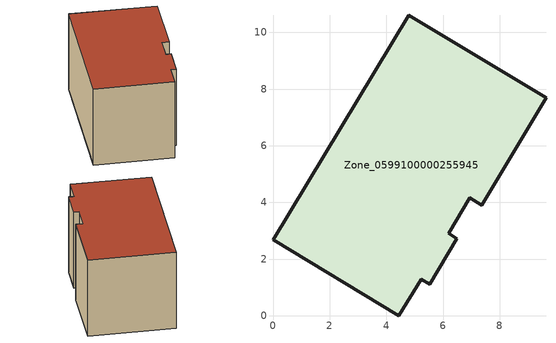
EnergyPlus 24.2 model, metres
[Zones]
Zone_0599100000255945
 floor ground (C_G): 4.79,10.61 9.63,7.7 7.36,3.91 6.94,4.16 6.19,2.91 6.49,2.73 5.52,1.12 5.22,1.3 4.44,0 0,2.68 z0
 wall outside (C_F): 9.63,7.7 4.79,10.61 0,2.68 4.44,0 5.22,1.3 5.52,1.12 6.49,2.73 6.19,2.91 6.94,4.16 7.36,3.91 9.63,7.7 z0:5.58
 roof outside (C_R): 7.36,3.91 9.63,7.7 4.79,10.61 0,2.68 4.44,0 5.22,1.3 5.52,1.12 6.49,2.73 6.19,2.91 6.94,4.16 z5.58
[BUILDING]
Pand.0599100000255945: North Axis=0; Terrain=City; Loads Convergence Tolerance Value=0.04; Temperature Convergence Tolerance Value=0.4; Solar Distribution=FullExterior; Maximum Number of Warmup Days=25; Minimum Number of Warmup Days=1
[Site:Location]
Rotterdam.The.Hague.AP_ZH_NLD Design_Conditions: Latitude=51.96; Longitude=4.45; Time Zone=1; Elevation=-4.5
[SITE:GROUNDTEMPERATURE:BUILDINGSURFACE]
18, 18, 18, 18, 18, 18, 18, 18, 18, 18, 18, 18
[MATERIAL] Thermal Absorptance=0.9; Solar Absorptance=0.7; Visible Absorptance=0.7
Name | Roughness | Thickness | Conductivity | Density | Specific Heat
G.TC.1975-1991 | MediumSmooth | 0.15 | 0.288461 | 540 | 1210
F.TC.1975-1991 | Rough | 0.3 | 0.230769 | 1920 | 840
R.TC.1975-1991 | MediumRough | 0.2 | 0.153846 | 1500 | 1000
[CONSTRUCTION]
C_G: G.TC.1975-1991
C_F: F.TC.1975-1991
C_R: R.TC.1975-1991
[ZONE]
Zone_0599100000255945: Type=1; Multiplier=1; Ceiling Height=Autocalculate; Volume=Autocalculate; Floor Area=autocalculate; Part of Total Floor Area=Yes
[ZONEINFILTRATION:DESIGNFLOWRATE]
Infil_Zone_0599100000255945: Zone or ZoneList or Space or SpaceList=Zone_0599100000255945; Schedule=AlwaysOn; Design Flow Rate Calculation Method=Flow/Area; Flow Rate per Floor Area=0.003; Constant Term Coefficient=1; Temperature Term Coefficient=0; Velocity Term Coefficient=0; Velocity Squared Term Coefficient=0
[HVACTEMPLATE:ZONE:IDEALLOADSAIRSYSTEM]
Zone_0599100000255945: Maximum Heating Supply Air Temperature=50; Minimum Cooling Supply Air Temperature=13; Maximum Heating Supply Air Humidity Ratio=0.0156; Minimum Cooling Supply Air Humidity Ratio=0.0077; Heating Limit=NoLimit; Cooling Limit=NoLimit; Dehumidification Control Type=ConstantSensibleHeatRatio; Cooling Sensible Heat Ratio=0.7; Dehumidification Setpoint=60; Humidification Control Type=None; Humidification Setpoint=30; Outdoor Air Method=None; Outdoor Air Flow Rate per Person=0.00944; Outdoor Air Flow Rate per Zone Floor Area=0; Outdoor Air Flow Rate per Zone=0; Demand Controlled Ventilation Type=None; Outdoor Air Economizer Type=NoEconomizer; Heat Recovery Type=None; Sensible Heat Recovery Effectiveness=0.7; Latent Heat Recovery Effectiveness=0.65
[ZONECONTROL:THERMOSTAT]
ThermostatControl_Zone_0599100000255945: Zone or ZoneList=Zone_0599100000255945; Control Type Schedule=DualSetpointControlType; Control 1=Thermostat_Zone_0599100000255945; Temperature Difference Between Cutout And Setpoint=0
[THERMOSTATSETPOINT:DUALSETPOINT]
Thermostat_Zone_0599100000255945: Heating Setpoint Temperature Schedule=HeatingSetpoint_Zone_0599100000255945; Cooling Setpoint Temperature Schedule=CoolingSetpoint_Zone_0599100000255945
[SCHEDULE:COMPACT]
HeatingSetpoint_Zone_0599100000255945: Through: 12/31, For: AllDays, Until: 24:00, 21
CoolingSetpoint_Zone_0599100000255945: Through: 12/31, For: AllDays, Until: 24:00, 24
DualSetpointControlType: Through: 12/31, For: AllDays, Until: 24:00, 4
AlwaysOn: Through: 12/31, For: AllDays, Until: 24:00, 1
